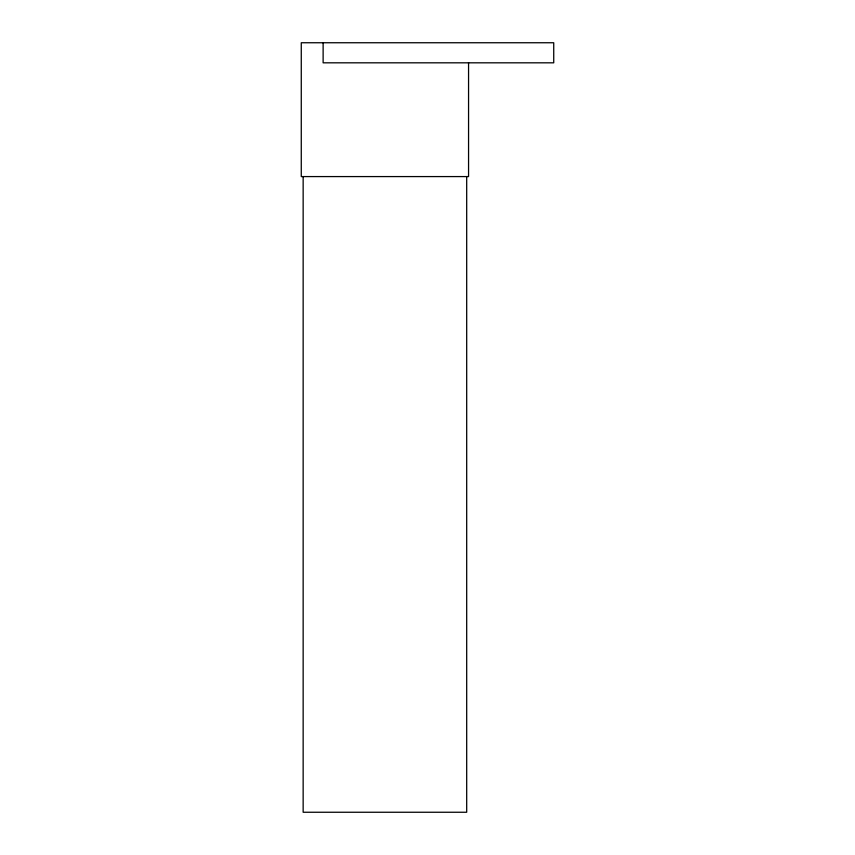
<?xml version="1.0" encoding="UTF-8"?>
<svg xmlns="http://www.w3.org/2000/svg" width="855" height="855" viewBox="0 0 855 855"><rect width="100%" height="100%" fill="white"/><g stroke="black" fill="none" stroke-linecap="round" stroke-linejoin="round"><path stroke-width="1.28" d="M468.561 62.629L468.561 176.579L301.27 176.579L301.27 42.75L553.73 42.75L553.73 62.821L323.126 62.821L323.126 42.75M466.691 176.579L466.691 812.25L303.151 812.25L303.151 176.579"/></g></svg>
